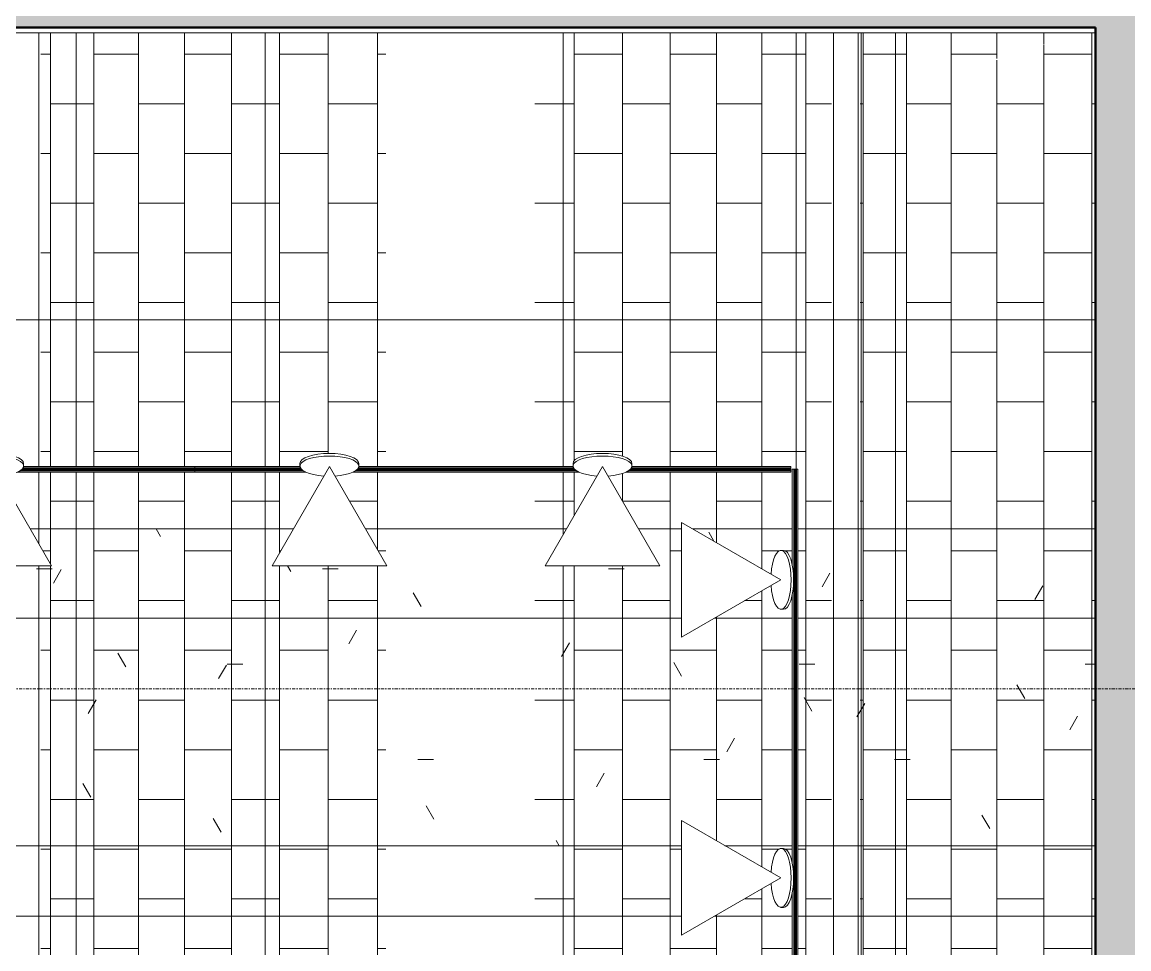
# Model space of a CAD drawing. Header units: inches. Extents: x -956 to 966, y -1111 to 895.
# Drawn here: x -216.2 to -127, y 253.6 to 328.2 of the extents above; entities that cross this region are included whole.
import ezdxf

# ---------------------------------------------------------------- set-up
doc = ezdxf.new("R2010")
doc.units = ezdxf.units.IN
doc.header["$MEASUREMENT"] = 0
doc.linetypes.add('Grid Line 1_4_', pattern=[0.4375, 0.25, -0.0625, 0.0625, -0.0625])
for name, color, linetype, lineweight in [('A-CLNG', 13, 'Continuous', 13), ('A-CLNG-PATT', 13, 'Continuous', 13), ('A-GENM', 13, 'Continuous', 13), ('A-WALL-PATT', 111, 'Continuous', 13), ('E-LITE-EQPM', 33, 'Continuous', 9), ('I-WALL', 2, 'Continuous', 13), ('S-GRID', 1, 'Continuous', 9)]:
    doc.layers.add(name, color=color, linetype=linetype, lineweight=lineweight)

# ---------------------------------------------------------------- blocks, each defined once
blk = doc.blocks.new('Lighting - Track Head - Spot - Lighting - Track Head - Spot-5499910-7TH FLOOR TELECOM OVERHEAD ROUTING PLAN')
at = {"layer": 'E-LITE-EQPM', "color": 9}
for p, q in [((-8, 4.619), (-8, -4.619)), ((0, 0), (-8, 4.619)), ((0.024, 2.375), (0.231, 2.375)), ((-8, -4.619), (0, 0)), ((0.231, -2.375), (0.024, -2.375))]:
    blk.add_line(p, q, dxfattribs=at)
for centre, start_param, end_param in [((0.024, 0), 4.712389, 7.664978), ((0.231, 0), 4.712389, 6.283185), ((0.024, 0), 1.7598, 4.712389), ((0.231, 0), 3.141593, 4.712389)]:
    blk.add_ellipse(centre, major_axis=(0, 2.375), ratio=0.34202, start_param=start_param, end_param=end_param, dxfattribs=at)
blk = doc.blocks.new('Lighting - Track - Flexible_Cooper_Halo_LF4_ LF8 - Lighting - Track - Flexible_Cooper_Halo_LF4-V36-7TH FLOOR TELECOM OVERHEAD ROUTING PLAN')
at = {"layer": 'E-LITE-EQPM', "color": 9}
for p, q in [((-24, 0.226), (-24, 0.228)), ((24, 0.226), (-24, 0.226)), ((-24, 0.22), (-24, 0.224)), ((24, 0.219), (-24, 0.219)), ((-24, 0.219), (-24, -0.219)), ((-24, 0.078), (-24, 0.11)), ((24, 0.11), (-24, 0.11)), ((24, 0.078), (-24, 0.078)), ((-24, 0.03), (24, 0.03)), ((24, 0.228), (24, 0.226)), ((24, 0.224), (24, 0.22)), ((24, -0.219), (24, 0.219)), ((24, 0.11), (24, 0.078)), ((24, -0.03), (-24, -0.03)), ((-24, -0.109), (-24, -0.077)), ((24, -0.077), (-24, -0.077)), ((-24, -0.109), (24, -0.109)), ((-24, -0.219), (-10.074, -0.219)), ((-24, -0.224), (-24, -0.22)), ((-24, -0.228), (-24, -0.226)), ((-10.111, -0.226), (-24, -0.226)), ((-7.738, -0.219), (13.926, -0.219)), ((13.889, -0.226), (-7.702, -0.226)), ((16.262, -0.219), (24, -0.219)), ((24, -0.226), (16.298, -0.226)), ((24, -0.077), (24, -0.109)), ((24, -0.22), (24, -0.224)), ((24, -0.226), (24, -0.228))]:
    blk.add_line(p, q, dxfattribs=at)
blk = doc.blocks.new('FP_1_54-7TH FLOOR TELECOM OVERHEAD ROUTING PLAN')
at = {"layer": 'A-CLNG-PATT', "color": 50}
for p, q in [((-213.891, 292.421), (-213.891, 327.318)), ((-210.4, 292.421), (-210.4, 327.318)), ((-206.792, 292.421), (-206.792, 327.318)), ((-203.082, 292.421), (-203.082, 327.318)), ((-199.286, 292.421), (-199.286, 327.318)), ((-195.42, 292.421), (-195.42, 327.318)), ((-191.501, 293.461), (-191.501, 327.318)), ((-187.545, 292.421), (-187.545, 327.318)), ((-171.689, 292.881), (-171.689, 327.318)), ((-167.801, 293.244), (-167.801, 327.318)), ((-163.977, 292.421), (-163.977, 327.318)), ((-160.233, 292.421), (-160.233, 327.318)), ((-156.585, 292.421), (-156.585, 327.318)), ((-153.048, 287.381), (-153.048, 327.318)), ((-214.667, 325.611), (-213.891, 325.611)), ((-210.4, 325.611), (-206.792, 325.611)), ((-203.082, 325.611), (-199.286, 325.611)), ((-195.42, 325.611), (-191.501, 325.611)), ((-187.545, 325.611), (-186.859, 325.611)), ((-171.689, 325.611), (-167.801, 325.611)), ((-163.977, 325.611), (-160.233, 325.611)), ((-156.585, 325.611), (-153.82, 325.611)), ((-153.82, 325.611), (-153.048, 325.611)), ((-213.891, 321.611), (-211.82, 321.611)), ((-211.82, 321.611), (-210.4, 321.611)), ((-206.792, 321.611), (-203.082, 321.611)), ((-199.286, 321.611), (-195.42, 321.611)), ((-191.501, 321.611), (-187.545, 321.611)), ((-174.859, 321.611), (-171.689, 321.611)), ((-167.801, 321.611), (-163.977, 321.611)), ((-160.233, 321.611), (-156.585, 321.611)), ((-153.048, 321.611), (-150.973, 321.611)), ((-214.667, 317.611), (-213.891, 317.611)), ((-210.4, 317.611), (-206.792, 317.611)), ((-203.082, 317.611), (-199.286, 317.611)), ((-195.42, 317.611), (-191.501, 317.611)), ((-187.545, 317.611), (-186.859, 317.611)), ((-171.689, 317.611), (-167.801, 317.611)), ((-163.977, 317.611), (-160.233, 317.611)), ((-156.585, 317.611), (-153.82, 317.611)), ((-153.82, 317.611), (-153.048, 317.611)), ((-213.891, 313.611), (-211.82, 313.611)), ((-211.82, 313.611), (-210.4, 313.611)), ((-206.792, 313.611), (-203.082, 313.611)), ((-199.286, 313.611), (-195.42, 313.611)), ((-191.501, 313.611), (-187.545, 313.611)), ((-174.859, 313.611), (-171.689, 313.611)), ((-167.801, 313.611), (-163.977, 313.611)), ((-160.233, 313.611), (-156.585, 313.611)), ((-153.048, 313.611), (-150.973, 313.611)), ((-214.667, 309.611), (-213.891, 309.611)), ((-210.4, 309.611), (-206.792, 309.611)), ((-203.082, 309.611), (-199.286, 309.611)), ((-195.42, 309.611), (-191.501, 309.611)), ((-187.545, 309.611), (-186.859, 309.611)), ((-171.689, 309.611), (-167.801, 309.611)), ((-163.977, 309.611), (-160.233, 309.611)), ((-156.585, 309.611), (-153.82, 309.611)), ((-153.82, 309.611), (-153.048, 309.611)), ((-213.891, 305.611), (-211.82, 305.611)), ((-211.82, 305.611), (-210.4, 305.611)), ((-206.792, 305.611), (-203.082, 305.611)), ((-199.286, 305.611), (-195.42, 305.611)), ((-191.501, 305.611), (-187.545, 305.611)), ((-174.859, 305.611), (-171.689, 305.611)), ((-167.801, 305.611), (-163.977, 305.611)), ((-160.233, 305.611), (-156.585, 305.611)), ((-153.048, 305.611), (-150.973, 305.611)), ((-214.667, 301.611), (-213.891, 301.611)), ((-210.4, 301.611), (-206.792, 301.611)), ((-203.082, 301.611), (-199.286, 301.611)), ((-195.42, 301.611), (-191.501, 301.611)), ((-187.545, 301.611), (-186.859, 301.611)), ((-171.689, 301.611), (-167.801, 301.611)), ((-163.977, 301.611), (-160.233, 301.611)), ((-156.585, 301.611), (-153.82, 301.611)), ((-153.82, 301.611), (-153.048, 301.611)), ((-213.891, 297.611), (-211.82, 297.611)), ((-211.82, 297.611), (-210.4, 297.611)), ((-206.792, 297.611), (-203.082, 297.611)), ((-199.286, 297.611), (-195.42, 297.611)), ((-191.501, 297.611), (-187.545, 297.611)), ((-174.859, 297.611), (-171.689, 297.611)), ((-167.801, 297.611), (-163.977, 297.611)), ((-160.233, 297.611), (-156.585, 297.611)), ((-153.048, 297.611), (-150.973, 297.611)), ((-214.667, 293.611), (-213.891, 293.611)), ((-210.4, 293.611), (-206.792, 293.611)), ((-203.082, 293.611), (-199.286, 293.611)), ((-195.42, 293.611), (-191.501, 293.611)), ((-187.545, 293.611), (-186.859, 293.611)), ((-171.689, 293.611), (-167.801, 293.611)), ((-163.977, 293.611), (-160.233, 293.611)), ((-156.585, 293.611), (-153.82, 293.611)), ((-153.82, 293.611), (-153.048, 293.611)), ((-213.891, 287.381), (-213.891, 291.965)), ((-210.4, 287.381), (-210.4, 291.965)), ((-206.792, 287.381), (-206.792, 291.965)), ((-203.082, 287.381), (-203.082, 291.965)), ((-199.286, 287.381), (-199.286, 291.965)), ((-195.42, 287.381), (-195.42, 291.965)), ((-187.545, 287.381), (-187.545, 291.965)), ((-171.689, 288.486), (-171.689, 291.965)), ((-167.801, 289.623), (-167.801, 291.854)), ((-163.977, 287.381), (-163.977, 291.965)), ((-160.233, 287.381), (-160.233, 291.965)), ((-156.585, 287.381), (-156.585, 291.965)), ((-213.891, 289.611), (-211.82, 289.611)), ((-211.82, 289.611), (-210.4, 289.611)), ((-206.792, 289.611), (-203.082, 289.611)), ((-199.286, 289.611), (-195.42, 289.611)), ((-189.794, 289.611), (-187.545, 289.611)), ((-174.859, 289.611), (-171.689, 289.611)), ((-167.794, 289.611), (-163.977, 289.611)), ((-160.233, 289.611), (-156.585, 289.611)), ((-153.048, 289.611), (-150.973, 289.611)), ((-213.891, 284.582), (-213.891, 287.381)), ((-210.4, 261.881), (-210.4, 287.381)), ((-206.792, 261.881), (-206.792, 287.381)), ((-203.082, 261.881), (-203.082, 287.381)), ((-199.286, 261.881), (-199.286, 287.381)), ((-195.42, 285.487), (-195.42, 287.381)), ((-187.545, 285.715), (-187.545, 287.381)), ((-163.977, 261.881), (-163.977, 287.381)), ((-160.233, 286.272), (-160.233, 287.381)), ((-156.585, 284.166), (-156.585, 287.381)), ((-153.048, 261.881), (-153.048, 287.381)), ((-214.485, 285.611), (-213.891, 285.611)), ((-210.4, 285.611), (-206.792, 285.611)), ((-203.082, 285.611), (-199.286, 285.611)), ((-195.42, 285.611), (-195.349, 285.611)), ((-187.485, 285.611), (-186.859, 285.611)), ((-163.977, 285.611), (-163.063, 285.611)), ((-156.585, 285.611), (-155.172, 285.611)), ((-154.699, 285.611), (-154.135, 285.611)), ((-153.679, 285.611), (-153.048, 285.611)), ((-213.891, 261.881), (-213.891, 284.421)), ((-195.42, 261.881), (-195.42, 284.421)), ((-191.501, 261.881), (-191.501, 284.421)), ((-187.545, 261.881), (-187.545, 284.421)), ((-171.689, 261.881), (-171.689, 284.421)), ((-167.801, 261.881), (-167.801, 284.421)), ((-156.585, 261.881), (-156.585, 282.408)), ((-213.891, 281.611), (-211.82, 281.611)), ((-211.82, 281.611), (-210.4, 281.611)), ((-206.792, 281.611), (-203.082, 281.611)), ((-199.286, 281.611), (-195.42, 281.611)), ((-191.501, 281.611), (-187.545, 281.611)), ((-174.859, 281.611), (-171.689, 281.611)), ((-167.801, 281.611), (-163.977, 281.611)), ((-157.966, 281.611), (-156.585, 281.611)), ((-153.048, 281.611), (-150.973, 281.611)), ((-160.233, 262.272), (-160.233, 280.302)), ((-214.667, 277.611), (-213.891, 277.611)), ((-210.4, 277.611), (-206.792, 277.611)), ((-203.082, 277.611), (-199.286, 277.611)), ((-195.42, 277.611), (-191.501, 277.611)), ((-187.545, 277.611), (-186.859, 277.611)), ((-171.689, 277.611), (-167.801, 277.611)), ((-163.977, 277.611), (-160.233, 277.611)), ((-156.585, 277.611), (-154.135, 277.611)), ((-153.679, 277.611), (-153.048, 277.611)), ((-213.891, 273.611), (-211.82, 273.611)), ((-211.82, 273.611), (-210.4, 273.611)), ((-206.792, 273.611), (-203.082, 273.611)), ((-199.286, 273.611), (-195.42, 273.611)), ((-191.501, 273.611), (-187.545, 273.611)), ((-174.859, 273.611), (-171.689, 273.611)), ((-167.801, 273.611), (-163.977, 273.611)), ((-160.233, 273.611), (-156.585, 273.611)), ((-153.048, 273.611), (-150.973, 273.611)), ((-214.667, 269.611), (-213.891, 269.611)), ((-210.4, 269.611), (-206.792, 269.611)), ((-203.082, 269.611), (-199.286, 269.611)), ((-195.42, 269.611), (-191.501, 269.611)), ((-187.545, 269.611), (-186.859, 269.611)), ((-171.689, 269.611), (-167.801, 269.611)), ((-163.977, 269.611), (-160.233, 269.611)), ((-156.585, 269.611), (-154.135, 269.611)), ((-153.679, 269.611), (-153.048, 269.611)), ((-213.891, 265.611), (-211.82, 265.611)), ((-211.82, 265.611), (-210.4, 265.611)), ((-206.792, 265.611), (-203.082, 265.611)), ((-199.286, 265.611), (-195.42, 265.611)), ((-191.501, 265.611), (-187.545, 265.611)), ((-174.859, 265.611), (-171.689, 265.611)), ((-167.801, 265.611), (-163.977, 265.611)), ((-160.233, 265.611), (-156.585, 265.611)), ((-153.048, 265.611), (-150.973, 265.611)), ((-214.667, 261.611), (-213.891, 261.611)), ((-213.891, 196.421), (-213.891, 261.881)), ((-210.4, 196.421), (-210.4, 261.881)), ((-210.4, 261.611), (-206.792, 261.611)), ((-206.792, 204.702), (-206.792, 261.881)), ((-203.082, 204.702), (-203.082, 261.881)), ((-203.082, 261.611), (-199.286, 261.611)), ((-199.286, 204.702), (-199.286, 261.881)), ((-195.42, 196.421), (-195.42, 261.881)), ((-195.42, 261.611), (-191.501, 261.611)), ((-191.501, 196.421), (-191.501, 261.881)), ((-187.545, 196.421), (-187.545, 261.881)), ((-187.545, 261.611), (-186.859, 261.611)), ((-171.689, 196.421), (-171.689, 261.881)), ((-171.689, 261.611), (-167.801, 261.611)), ((-167.801, 196.421), (-167.801, 261.881)), ((-163.977, 160.693), (-163.977, 261.881)), ((-163.977, 261.611), (-163.063, 261.611)), ((-156.585, 260.166), (-156.585, 261.881)), ((-156.585, 261.611), (-155.172, 261.611)), ((-154.699, 261.611), (-154.135, 261.611)), ((-153.679, 261.611), (-153.048, 261.611)), ((-153.048, 160.693), (-153.048, 261.881)), ((-156.585, 233.166), (-156.585, 258.408)), ((-213.891, 257.611), (-211.82, 257.611)), ((-211.82, 257.611), (-210.4, 257.611)), ((-206.792, 257.611), (-203.082, 257.611)), ((-199.286, 257.611), (-195.42, 257.611)), ((-191.501, 257.611), (-187.545, 257.611)), ((-174.859, 257.611), (-171.689, 257.611)), ((-167.801, 257.611), (-163.977, 257.611)), ((-157.966, 257.611), (-156.585, 257.611)), ((-153.048, 257.611), (-150.973, 257.611)), ((-160.233, 235.272), (-160.233, 256.302)), ((-214.667, 253.611), (-213.891, 253.611)), ((-210.4, 253.611), (-206.792, 253.611)), ((-203.082, 253.611), (-199.286, 253.611)), ((-195.42, 253.611), (-191.501, 253.611)), ((-187.545, 253.611), (-186.859, 253.611)), ((-171.689, 253.611), (-167.801, 253.611)), ((-163.977, 253.611), (-160.233, 253.611)), ((-156.585, 253.611), (-154.135, 253.611)), ((-153.679, 253.611), (-153.048, 253.611))]:
    blk.add_line(p, q, dxfattribs=at)
blk = doc.blocks.new('FP_1_55-7TH FLOOR TELECOM OVERHEAD ROUTING PLAN')
at = {"layer": 'A-CLNG-PATT', "color": 50}
for p, q in [((-148.407, 321.832), (-148.407, 327.318)), ((-144.935, 287.381), (-144.935, 327.318)), ((-141.343, 287.381), (-141.343, 327.318)), ((-137.648, 325.276), (-137.648, 327.318)), ((-133.864, 326.457), (-133.864, 327.318)), ((-130.007, 287.381), (-130.007, 327.318)), ((-133.864, 287.381), (-133.864, 326.382)), ((-148.407, 325.611), (-145.843, 325.611)), ((-145.82, 325.611), (-144.935, 325.611)), ((-141.343, 325.611), (-137.648, 325.611)), ((-133.864, 325.611), (-130.007, 325.611)), ((-137.648, 287.381), (-137.648, 325.131)), ((-148.667, 321.611), (-148.407, 321.611)), ((-148.407, 287.381), (-148.407, 321.791)), ((-144.935, 321.611), (-141.343, 321.611)), ((-137.648, 321.611), (-133.864, 321.611)), ((-130.007, 321.611), (-129.706, 321.611)), ((-148.407, 317.611), (-145.843, 317.611)), ((-145.82, 317.611), (-144.935, 317.611)), ((-141.343, 317.611), (-137.648, 317.611)), ((-133.864, 317.611), (-130.007, 317.611)), ((-148.667, 313.611), (-148.407, 313.611)), ((-144.935, 313.611), (-141.343, 313.611)), ((-137.648, 313.611), (-133.864, 313.611)), ((-130.007, 313.611), (-129.706, 313.611)), ((-148.407, 309.611), (-145.843, 309.611)), ((-145.82, 309.611), (-144.935, 309.611)), ((-141.343, 309.611), (-137.648, 309.611)), ((-133.864, 309.611), (-130.007, 309.611)), ((-148.667, 305.611), (-148.407, 305.611)), ((-144.935, 305.611), (-141.343, 305.611)), ((-137.648, 305.611), (-133.864, 305.611)), ((-130.007, 305.611), (-129.706, 305.611)), ((-148.407, 301.611), (-145.843, 301.611)), ((-145.82, 301.611), (-144.935, 301.611)), ((-141.343, 301.611), (-137.648, 301.611)), ((-133.864, 301.611), (-130.007, 301.611)), ((-148.667, 297.611), (-148.407, 297.611)), ((-144.935, 297.611), (-141.343, 297.611)), ((-137.648, 297.611), (-133.864, 297.611)), ((-130.007, 297.611), (-129.706, 297.611)), ((-148.407, 293.611), (-145.843, 293.611)), ((-145.82, 293.611), (-144.935, 293.611)), ((-141.343, 293.611), (-137.648, 293.611)), ((-133.864, 293.611), (-130.007, 293.611)), ((-148.667, 289.611), (-148.407, 289.611)), ((-144.935, 289.611), (-141.343, 289.611)), ((-137.648, 289.611), (-133.864, 289.611)), ((-130.007, 289.611), (-129.706, 289.611)), ((-148.407, 261.881), (-148.407, 287.381)), ((-144.935, 261.881), (-144.935, 287.381)), ((-141.343, 261.881), (-141.343, 287.381)), ((-137.648, 261.881), (-137.648, 287.381)), ((-133.864, 261.881), (-133.864, 287.381)), ((-130.007, 261.881), (-130.007, 287.381)), ((-148.407, 285.611), (-145.843, 285.611)), ((-145.82, 285.611), (-144.935, 285.611)), ((-141.343, 285.611), (-137.648, 285.611)), ((-133.864, 285.611), (-130.007, 285.611)), ((-148.667, 281.611), (-148.407, 281.611)), ((-144.935, 281.611), (-141.343, 281.611)), ((-137.648, 281.611), (-133.864, 281.611)), ((-130.007, 281.611), (-129.706, 281.611)), ((-148.407, 277.611), (-145.843, 277.611)), ((-145.82, 277.611), (-144.935, 277.611)), ((-141.343, 277.611), (-137.648, 277.611)), ((-133.864, 277.611), (-130.007, 277.611)), ((-148.667, 273.611), (-148.407, 273.611)), ((-144.935, 273.611), (-141.343, 273.611)), ((-137.648, 273.611), (-133.864, 273.611)), ((-130.007, 273.611), (-129.706, 273.611)), ((-148.407, 269.611), (-145.843, 269.611)), ((-145.82, 269.611), (-144.935, 269.611)), ((-141.343, 269.611), (-137.648, 269.611)), ((-133.864, 269.611), (-130.007, 269.611)), ((-148.667, 265.611), (-148.407, 265.611)), ((-144.935, 265.611), (-141.343, 265.611)), ((-137.648, 265.611), (-133.864, 265.611)), ((-130.007, 265.611), (-129.706, 265.611)), ((-148.407, 160.693), (-148.407, 261.881)), ((-148.407, 261.611), (-145.843, 261.611)), ((-145.82, 261.611), (-144.935, 261.611)), ((-144.935, 160.693), (-144.935, 261.881)), ((-141.343, 160.193), (-141.343, 261.881)), ((-141.343, 261.611), (-137.648, 261.611)), ((-137.648, 165.298), (-137.648, 261.881)), ((-133.864, 162.866), (-133.864, 261.881)), ((-133.864, 261.611), (-130.007, 261.611)), ((-130.007, 160.387), (-130.007, 261.881)), ((-148.667, 257.611), (-148.407, 257.611)), ((-144.935, 257.611), (-141.343, 257.611)), ((-137.648, 257.611), (-133.864, 257.611)), ((-130.007, 257.611), (-129.706, 257.611)), ((-148.407, 253.611), (-145.843, 253.611)), ((-145.82, 253.611), (-144.935, 253.611)), ((-141.343, 253.611), (-137.648, 253.611)), ((-133.864, 253.611), (-130.007, 253.611))]:
    blk.add_line(p, q, dxfattribs=at)
blk = doc.blocks.new('7th Floor Vault2 - 7th Floor Vault-3164437-7TH FLOOR TELECOM OVERHEAD ROUTING PLAN')
at = {"layer": 'A-CLNG', "color": 10, "lineweight": 9}
for p, q in [((-214.82, 327.318), (-214.82, 292.421)), ((-211.82, 327.318), (-211.82, 292.421)), ((-211.82, 327.318), (-211.82, 292.421)), ((-153.82, 327.318), (-153.82, 292.193)), ((-153.82, 327.318), (-153.82, 292.193)), ((-150.82, 327.318), (-150.82, 287.381)), ((-148.82, 327.318), (-148.82, 321.791)), ((-145.82, 327.318), (-145.82, 287.381)), ((-145.82, 327.318), (-145.82, 287.381)), ((-148.82, 321.787), (-148.82, 287.381)), ((-214.82, 291.965), (-214.82, 287.381)), ((-211.82, 291.965), (-211.82, 287.381)), ((-211.82, 291.965), (-211.82, 287.381)), ((-214.82, 287.381), (-214.82, 286.191)), ((-211.82, 287.381), (-211.82, 261.881)), ((-211.82, 287.381), (-211.82, 261.881)), ((-150.82, 287.381), (-150.82, 261.881)), ((-148.82, 287.381), (-148.82, 261.881)), ((-145.82, 287.381), (-145.82, 261.881)), ((-145.82, 287.381), (-145.82, 261.881)), ((-214.82, 284.421), (-214.82, 261.881)), ((-214.82, 261.881), (-214.82, 196.421)), ((-211.82, 261.881), (-211.82, 196.421)), ((-211.82, 261.881), (-211.82, 196.421)), ((-150.82, 261.881), (-150.82, 160.693)), ((-148.82, 261.881), (-148.82, 160.693)), ((-145.82, 261.881), (-145.82, 160.693)), ((-145.82, 261.881), (-145.82, 160.693))]:
    blk.add_line(p, q, dxfattribs=at)
at = {"layer": 'A-CLNG', "color": 9, "lineweight": 9}
for name in ['FP_1_54-7TH FLOOR TELECOM OVERHEAD ROUTING PLAN', 'FP_1_55-7TH FLOOR TELECOM OVERHEAD ROUTING PLAN']:
    blk.add_blockref(name, (0, 0), dxfattribs=at)
blk = doc.blocks.new('Lighting - Track - Flexible_Cooper_Halo_LF4_ LF8 - Lighting - Track - Flexible_Cooper_Halo_LF4-V108-7TH FLOOR TELECOM OVERHEAD ROUTING PLAN')
at = {"layer": 'E-LITE-EQPM', "color": 9}
for p, q in [((-24, 0.226), (-24, 0.228)), ((-11.196, 0.226), (-24, 0.226)), ((-24, 0.22), (-24, 0.224)), ((-11.193, 0.219), (-24, 0.219)), ((-24, 0.219), (-24, -0.219)), ((-24, 0.078), (-24, 0.11)), ((-11.151, 0.11), (-24, 0.11)), ((-11.139, 0.078), (-24, 0.078)), ((-24, 0.03), (-11.105, 0.03)), ((-6.55, 0.03), (10.895, 0.03)), ((10.861, 0.078), (-6.522, 0.078)), ((10.849, 0.11), (-6.51, 0.11)), ((10.807, 0.219), (-6.468, 0.219)), ((10.804, 0.226), (-6.465, 0.226)), ((15.45, 0.03), (24, 0.03)), ((24, 0.078), (15.478, 0.078)), ((24, 0.11), (15.49, 0.11)), ((24, 0.219), (15.532, 0.219)), ((24, 0.226), (15.535, 0.226)), ((24, 0.228), (24, 0.226)), ((24, 0.224), (24, 0.22)), ((24, -0.219), (24, 0.219)), ((24, 0.11), (24, 0.078)), ((-11.038, -0.03), (-24, -0.03)), ((-24, -0.109), (-24, -0.077)), ((-10.981, -0.077), (-24, -0.077)), ((-24, -0.109), (-10.943, -0.109)), ((-24, -0.219), (-10.743, -0.219)), ((-24, -0.224), (-24, -0.22)), ((-24, -0.228), (-24, -0.226)), ((-10.727, -0.226), (-24, -0.226)), ((11.273, -0.226), (-6.934, -0.226)), ((-6.918, -0.219), (11.257, -0.219)), ((-6.718, -0.109), (11.057, -0.109)), ((11.019, -0.077), (-6.68, -0.077)), ((10.962, -0.03), (-6.623, -0.03)), ((24, -0.226), (15.066, -0.226)), ((15.082, -0.219), (24, -0.219)), ((15.282, -0.109), (24, -0.109)), ((24, -0.077), (15.32, -0.077)), ((24, -0.03), (15.377, -0.03)), ((24, -0.077), (24, -0.109)), ((24, -0.22), (24, -0.224)), ((24, -0.226), (24, -0.228))]:
    blk.add_line(p, q, dxfattribs=at)
blk = doc.blocks.new('Lighting - Track - Flexible_Cooper_Halo_LF4_ LF8 - Lighting - Track - Flexible_Cooper_Halo_LF4-V109-7TH FLOOR TELECOM OVERHEAD ROUTING PLAN')
at = {"layer": 'E-LITE-EQPM', "color": 9}
for p, q in [((-24, 0.226), (-24, 0.228)), ((-10.196, 0.226), (-24, 0.226)), ((-24, 0.22), (-24, 0.224)), ((-10.193, 0.219), (-24, 0.219)), ((-24, 0.219), (-24, -0.219)), ((-24, 0.078), (-24, 0.11)), ((-10.151, 0.11), (-24, 0.11)), ((-10.139, 0.078), (-24, 0.078)), ((-24, 0.03), (-10.105, 0.03)), ((-5.55, 0.03), (13.895, 0.03)), ((13.861, 0.078), (-5.522, 0.078)), ((13.849, 0.11), (-5.51, 0.11)), ((13.807, 0.219), (-5.468, 0.219)), ((13.804, 0.226), (-5.465, 0.226)), ((18.45, 0.03), (24, 0.03)), ((24, 0.078), (18.478, 0.078)), ((24, 0.11), (18.49, 0.11)), ((24, 0.219), (18.532, 0.219)), ((24, 0.226), (18.535, 0.226)), ((24, 0.228), (24, 0.226)), ((24, 0.224), (24, 0.22)), ((24, -0.219), (24, 0.219)), ((24, 0.11), (24, 0.078)), ((-10.038, -0.03), (-24, -0.03)), ((-24, -0.109), (-24, -0.077)), ((-9.981, -0.077), (-24, -0.077)), ((-24, -0.109), (-9.943, -0.109)), ((-24, -0.219), (-9.743, -0.219)), ((-24, -0.224), (-24, -0.22)), ((-24, -0.228), (-24, -0.226)), ((-9.727, -0.226), (-24, -0.226)), ((14.273, -0.226), (-5.934, -0.226)), ((-5.918, -0.219), (14.257, -0.219)), ((-5.718, -0.109), (14.057, -0.109)), ((14.019, -0.077), (-5.68, -0.077)), ((13.962, -0.03), (-5.623, -0.03)), ((24, -0.226), (18.066, -0.226)), ((18.082, -0.219), (24, -0.219)), ((18.282, -0.109), (24, -0.109)), ((24, -0.077), (18.32, -0.077)), ((24, -0.03), (18.377, -0.03)), ((24, -0.077), (24, -0.109)), ((24, -0.22), (24, -0.224)), ((24, -0.226), (24, -0.228))]:
    blk.add_line(p, q, dxfattribs=at)
blk = doc.blocks.new('Single Panel Right Angle _14_-20__ _4267-6096_ - 3_ _931_-4952213-7TH FLOOR TELECOM OVERHEAD ROUTING PLAN')
at = {"layer": 'A-GENM', "color": 9, "lineweight": 9}
blk.add_line((184.645, 2.875), (0, 2.875), dxfattribs=at)

msp = doc.modelspace()

# ---------------------------------------------------------------- hatches: boundary and pattern name
at = {"layer": 'A-CLNG-PATT'}
h = msp.add_hatch(dxfattribs=at)
h.set_pattern_fill('FP1_20', color=253, style=0, pattern_type=2)
h.set_pattern_definition([(0, (235.4, 712.193), (0, -24), []), (270, (235.4, 712.193), (-24, -1e-15), [])])
h.paths.add_polyline_path([(-335.101, 160.193), (-315.706, 160.193), (-315.706, 160.693), (-141.706, 160.693), (-141.706, 160.193), (-129.706, 160.193), (-129.717, 327.318), (-314.351, 327.318), (-314.351, 317.193), (-335.101, 317.193), (-335.101, 316.376), (-311.101, 316.376), (-311.101, 311.501), (-325.805, 311.481), (-325.295, 311.11), (-325.08, 310.449), (-325.08, 309.574), (-323.33, 309.574), (-323.33, 310.449), (-323.205, 310.449), (-323.205, 309.574), (-265.132, 309.574), (-262.596, 309.324), (-260.158, 308.584), (-257.91, 307.383), (-255.94, 305.766), (-254.249, 303.657), (-253.064, 301.357), (-252.373, 299.012), (-252.132, 296.574), (-252.132, 266.574), (-252.382, 264.037), (-253.122, 261.599), (-254.323, 259.351), (-255.94, 257.381), (-258.049, 255.69), (-260.349, 254.505), (-262.694, 253.814), (-265.132, 253.574), (-301.132, 253.574), (-301.132, 255.574), (-265.132, 255.574), (-262.889, 255.815), (-260.732, 256.513), (-258.882, 257.541), (-257.354, 258.795), (-255.986, 260.462), (-254.964, 262.382), (-254.344, 264.428), (-254.132, 266.574), (-254.132, 296.574), (-254.373, 298.817), (-255.021, 300.879), (-256.117, 302.844), (-257.354, 304.352), (-259.021, 305.72), (-260.923, 306.736), (-262.986, 307.362), (-265.132, 307.574), (-323.205, 307.574), (-323.227, 306.38), (-323.396, 305.861), (-323.934, 305.498), (-324.514, 305.498), (-325.014, 305.861), (-325.205, 306.449), (-325.205, 307.574), (-327.205, 307.574), (-327.205, 306.449), (-327.396, 305.861), (-327.934, 305.498), (-328.514, 305.498), (-329.014, 305.861), (-329.205, 306.449), (-329.205, 307.574), (-331.205, 307.574), (-331.205, 306.449), (-331.396, 305.861), (-331.934, 305.498), (-332.514, 305.498), (-333.014, 305.861), (-333.205, 306.449), (-333.205, 307.574), (-335.101, 307.574), (-335.101, 263.251), (-313.601, 263.251), (-313.601, 263.751), (-289.601, 263.751), (-289.601, 263.251), (-287.101, 263.251), (-287.101, 258.376), (-335.101, 258.376), (-335.101, 163.369)], flags=0)
h.paths.add_polyline_path([(-154.001, 196.193), (-154.135, 196.193), (-154.135, 207.075), (-154.336, 206.432), (-154.525, 206.11), (-154.633, 205.988), (-154.832, 205.912), (-155.063, 205.921), (-155.25, 205.993), (-155.445, 206.23), (-155.614, 206.608), (-155.743, 207.099), (-155.852, 207.832), (-163.063, 203.668), (-163.063, 212.906), (-155.832, 208.731), (-155.824, 208.902), (-155.743, 209.474), (-155.614, 209.966), (-155.445, 210.344), (-155.25, 210.581), (-155.039, 210.662), (-154.763, 210.636), (-154.622, 210.581), (-154.426, 210.344), (-154.255, 209.956), (-154.135, 209.52), (-154.135, 231.075), (-154.336, 230.432), (-154.525, 230.11), (-154.633, 229.988), (-154.832, 229.912), (-155.063, 229.921), (-155.25, 229.993), (-155.445, 230.23), (-155.614, 230.608), (-155.743, 231.099), (-155.852, 231.832), (-163.063, 227.668), (-163.063, 236.906), (-155.832, 232.731), (-155.824, 232.902), (-155.743, 233.474), (-155.614, 233.966), (-155.445, 234.344), (-155.25, 234.581), (-155.039, 234.662), (-154.763, 234.636), (-154.622, 234.581), (-154.426, 234.344), (-154.255, 233.956), (-154.135, 233.52), (-154.135, 258.075), (-154.336, 257.432), (-154.525, 257.11), (-154.633, 256.988), (-154.832, 256.912), (-155.063, 256.921), (-155.25, 256.993), (-155.445, 257.23), (-155.614, 257.608), (-155.743, 258.099), (-155.852, 258.832), (-163.063, 254.668), (-163.063, 263.906), (-155.832, 259.731), (-155.824, 259.902), (-155.743, 260.474), (-155.614, 260.966), (-155.445, 261.344), (-155.25, 261.581), (-155.039, 261.662), (-154.763, 261.636), (-154.622, 261.581), (-154.426, 261.344), (-154.255, 260.956), (-154.135, 260.52), (-154.135, 282.075), (-154.336, 281.432), (-154.525, 281.11), (-154.633, 280.988), (-154.832, 280.912), (-155.063, 280.921), (-155.25, 280.993), (-155.445, 281.23), (-155.614, 281.608), (-155.755, 282.185), (-155.852, 282.832), (-163.063, 278.668), (-163.063, 287.906), (-155.832, 283.731), (-155.824, 283.902), (-155.743, 284.474), (-155.614, 284.966), (-155.445, 285.344), (-155.25, 285.581), (-155.039, 285.662), (-154.763, 285.636), (-154.622, 285.581), (-154.426, 285.344), (-154.227, 284.851), (-154.135, 284.52), (-154.125, 292.193), (-153.679, 292.193), (-153.688, 196.193), (-154.001, 196.193)], flags=0)
h.paths.add_polyline_path([(-154.001, 193.073), (-154.001, 193.073), (-154.001, 196.193)], flags=0)
h.paths.add_polyline_path([(-280.001, 196.193), (-280.135, 196.193), (-280.135, 201.779), (-280.18, 201.762), (-280.491, 201.801), (-280.598, 201.842), (-280.794, 202.08), (-280.993, 202.573), (-281.095, 202.974), (-281.173, 203.522), (-281.187, 204.439), (-281.156, 204.869), (-281.091, 205.324), (-280.884, 205.992), (-280.755, 206.241), (-280.587, 206.435), (-280.388, 206.512), (-280.135, 206.512), (-280.157, 213.265), (-280.18, 213.256), (-280.491, 213.296), (-280.598, 213.337), (-280.794, 213.574), (-280.993, 214.067), (-281.091, 214.443), (-281.187, 215.328), (-281.187, 215.933), (-281.173, 216.245), (-281.091, 216.818), (-280.884, 217.486), (-280.755, 217.735), (-280.587, 217.929), (-280.388, 218.006), (-280.135, 218.006), (-280.157, 225.265), (-280.18, 225.256), (-280.491, 225.296), (-280.598, 225.337), (-280.794, 225.574), (-280.993, 226.067), (-281.091, 226.443), (-281.187, 227.328), (-281.187, 227.933), (-281.173, 228.245), (-281.091, 228.818), (-280.884, 229.486), (-280.755, 229.735), (-280.587, 229.929), (-280.388, 230.006), (-280.135, 230.006), (-280.157, 237.265), (-280.18, 237.256), (-280.491, 237.296), (-280.598, 237.337), (-280.794, 237.574), (-280.993, 238.067), (-281.091, 238.443), (-281.187, 239.328), (-281.187, 239.933), (-281.173, 240.245), (-281.091, 240.818), (-280.884, 241.486), (-280.755, 241.735), (-280.587, 241.929), (-280.388, 242.006), (-280.135, 242.006), (-280.125, 244.193), (-279.679, 244.193), (-279.679, 241.473), (-279.606, 241.31), (-279.477, 240.818), (-279.368, 240.086), (-272.157, 244.25), (-272.157, 235.012), (-279.388, 239.187), (-279.396, 239.016), (-279.493, 238.381), (-279.679, 237.674), (-279.679, 229.473), (-279.606, 229.31), (-279.477, 228.818), (-279.368, 228.086), (-272.157, 232.25), (-272.157, 223.012), (-279.388, 227.187), (-279.396, 227.016), (-279.493, 226.381), (-279.679, 225.674), (-279.679, 217.473), (-279.606, 217.31), (-279.477, 216.818), (-279.368, 216.086), (-272.157, 220.25), (-272.157, 211.012), (-279.388, 215.187), (-279.396, 215.016), (-279.493, 214.381), (-279.679, 213.674), (-279.679, 205.979), (-279.606, 205.816), (-279.477, 205.324), (-279.368, 204.592), (-272.157, 208.755), (-272.157, 199.518), (-279.388, 203.693), (-279.396, 203.522), (-279.493, 202.887), (-279.679, 202.18), (-279.688, 196.193), (-280.001, 196.193)], flags=0)
h.paths.add_polyline_path([(-280.001, 193.073), (-280.001, 193.073), (-280.001, 196.193)], flags=0)
h.paths.add_polyline_path([(-251.31, 195.659), (-251.925, 195.686), (-252.497, 195.767), (-253.367, 195.965), (-262.247, 195.974), (-262.247, 196.421), (-253.666, 196.421), (-253.685, 196.471), (-253.676, 196.702), (-253.604, 196.889), (-253.367, 197.085), (-252.989, 197.253), (-252.497, 197.382), (-251.765, 197.491), (-255.929, 204.702), (-246.691, 204.702), (-250.866, 197.471), (-250.695, 197.463), (-249.793, 197.295), (-249.631, 197.253), (-249.253, 197.085), (-249.016, 196.889), (-248.935, 196.678), (-248.935, 196.421), (-231.666, 196.421), (-231.685, 196.471), (-231.676, 196.702), (-231.604, 196.889), (-231.367, 197.085), (-230.989, 197.253), (-230.497, 197.382), (-229.765, 197.491), (-233.929, 204.702), (-224.691, 204.702), (-228.866, 197.471), (-228.695, 197.463), (-228.122, 197.382), (-227.631, 197.253), (-227.253, 197.085), (-227.016, 196.889), (-226.935, 196.678), (-226.935, 196.421), (-204.666, 196.421), (-204.685, 196.471), (-204.676, 196.702), (-204.604, 196.889), (-204.367, 197.085), (-203.989, 197.253), (-203.497, 197.382), (-202.765, 197.491), (-206.929, 204.702), (-197.691, 204.702), (-201.866, 197.471), (-201.695, 197.463), (-201.122, 197.382), (-200.631, 197.253), (-200.253, 197.085), (-200.016, 196.889), (-199.935, 196.678), (-199.935, 196.421), (-180.666, 196.421), (-180.685, 196.471), (-180.676, 196.702), (-180.604, 196.889), (-180.367, 197.085), (-179.989, 197.253), (-179.497, 197.382), (-178.765, 197.491), (-182.929, 204.702), (-173.691, 204.702), (-177.866, 197.471), (-177.695, 197.463), (-177.122, 197.382), (-176.631, 197.253), (-176.253, 197.085), (-176.016, 196.889), (-175.935, 196.678), (-175.935, 196.421), (-166.247, 196.411), (-166.247, 195.965), (-176.476, 195.965), (-176.641, 195.894), (-177.122, 195.767), (-177.695, 195.686), (-178.31, 195.659), (-178.925, 195.686), (-179.497, 195.767), (-180.367, 195.965), (-200.476, 195.965), (-200.641, 195.894), (-201.122, 195.767), (-201.695, 195.686), (-202.31, 195.659), (-202.925, 195.686), (-203.497, 195.767), (-204.367, 195.965), (-227.476, 195.965), (-227.641, 195.894), (-228.122, 195.767), (-228.695, 195.686), (-229.31, 195.659), (-229.925, 195.686), (-230.497, 195.767), (-231.367, 195.965), (-249.476, 195.965), (-249.793, 195.854), (-250.122, 195.767), (-250.695, 195.686)], flags=0)
h.paths.add_polyline_path([(-264.643, 196.288), (-264.643, 196.288), (-262.247, 196.288)], flags=0)
h.paths.add_polyline_path([(-304.757, 268.631), (-305.534, 268.733), (-306.257, 269.033), (-306.879, 269.509), (-307.355, 270.131), (-307.655, 270.854), (-307.757, 271.631), (-307.655, 272.407), (-307.355, 273.131), (-306.879, 273.752), (-306.257, 274.229), (-305.534, 274.528), (-304.757, 274.631), (-303.981, 274.528), (-303.257, 274.229), (-302.636, 273.752), (-302.159, 273.131), (-301.843, 272.284), (-301.757, 271.631), (-301.86, 270.854), (-302.159, 270.131), (-302.636, 269.509), (-303.257, 269.033), (-303.981, 268.733)], flags=0)
h.paths.add_polyline_path([(-247.036, 284.421), (-242.861, 291.653), (-243.466, 291.722), (-243.604, 291.741), (-244.474, 291.965), (-250.247, 291.975), (-250.247, 292.421), (-244.792, 292.445), (-244.766, 292.721), (-244.711, 292.863), (-244.474, 293.059), (-244.086, 293.23), (-243.604, 293.356), (-243.032, 293.437), (-242.115, 293.451), (-241.69, 293.421), (-241.229, 293.356), (-240.547, 293.142), (-240.24, 292.959), (-240.095, 292.79), (-240.042, 292.652), (-240.023, 292.421), (-220.792, 292.445), (-220.766, 292.721), (-220.711, 292.863), (-220.474, 293.059), (-220.086, 293.23), (-219.604, 293.356), (-219.032, 293.437), (-218.115, 293.451), (-217.69, 293.421), (-217.229, 293.356), (-216.561, 293.148), (-216.24, 292.959), (-216.118, 292.851), (-216.042, 292.652), (-216.023, 292.421), (-193.792, 292.445), (-193.766, 292.721), (-193.711, 292.863), (-193.474, 293.059), (-193.086, 293.23), (-192.604, 293.356), (-192.032, 293.437), (-191.417, 293.465), (-190.393, 293.379), (-190.229, 293.356), (-189.561, 293.148), (-189.24, 292.959), (-189.118, 292.851), (-189.042, 292.652), (-189.023, 292.421), (-171.792, 292.445), (-171.766, 292.721), (-171.711, 292.863), (-171.474, 293.059), (-171.086, 293.23), (-170.604, 293.356), (-170.032, 293.437), (-169.115, 293.451), (-168.69, 293.421), (-168.229, 293.356), (-167.561, 293.148), (-167.24, 292.959), (-167.118, 292.851), (-167.042, 292.652), (-167.023, 292.421), (-154.247, 292.413), (-154.257, 291.965), (-167.525, 291.965), (-167.738, 291.871), (-168.229, 291.741), (-168.962, 291.633), (-164.798, 284.421), (-174.036, 284.421), (-169.861, 291.653), (-170.032, 291.66), (-170.604, 291.741), (-171.474, 291.965), (-189.525, 291.965), (-189.738, 291.871), (-190.393, 291.718), (-190.962, 291.633), (-186.798, 284.421), (-196.036, 284.421), (-191.861, 291.653), (-192.032, 291.66), (-192.604, 291.741), (-193.474, 291.965), (-216.525, 291.965), (-216.738, 291.871), (-217.229, 291.741), (-217.962, 291.633), (-213.798, 284.421), (-223.036, 284.421), (-218.861, 291.653), (-219.032, 291.66), (-219.604, 291.741), (-220.474, 291.965), (-240.525, 291.965), (-240.738, 291.871), (-241.229, 291.741), (-241.962, 291.633), (-237.798, 284.421)], flags=0)
h.paths.add_polyline_path([(-323.934, 305.616), (-323.497, 305.934), (-323.33, 306.565), (-323.33, 307.574), (-325.08, 307.546), (-325.08, 306.449), (-324.913, 305.934), (-324.422, 305.616), (-324.043, 305.616)], flags=0)
h.paths.add_polyline_path([(-328.475, 305.616), (-327.896, 305.645), (-327.497, 305.934), (-327.33, 306.449), (-327.33, 307.574), (-329.08, 307.574), (-329.08, 306.449), (-328.913, 305.934), (-328.514, 305.645)], flags=0)
h.paths.add_polyline_path([(-332.475, 305.616), (-331.896, 305.645), (-331.497, 305.934), (-331.33, 306.449), (-331.33, 307.574), (-333.08, 307.574), (-333.08, 306.449), (-332.913, 305.934), (-332.514, 305.645)], flags=0)
h.paths.add_polyline_path([(-326.331, 309.574), (-325.205, 309.574), (-325.205, 310.449), (-325.396, 311.036), (-325.896, 311.4), (-326.543, 311.379), (-327.023, 311.008), (-327.205, 310.449), (-327.205, 309.574), (-327.014, 309.574)], flags=0)
h.paths.add_polyline_path([(-333.295, 309.574), (-333.205, 309.574), (-333.205, 310.449), (-333.396, 311.036), (-333.896, 311.4), (-334.552, 311.372), (-335.014, 311.036), (-335.101, 310.767), (-335.101, 309.574), (-333.396, 309.574)], flags=0)
h.paths.add_polyline_path([(-331.8, 309.574), (-331.33, 309.574), (-331.33, 310.449), (-331.115, 311.11), (-330.625, 311.501), (-333.833, 311.501), (-333.295, 311.11), (-333.08, 310.449), (-333.08, 309.574)], flags=0)
h.paths.add_polyline_path([(-328.795, 309.574), (-327.33, 309.574), (-327.33, 310.449), (-327.083, 311.133), (-326.606, 311.501), (-329.833, 311.501), (-329.295, 311.11), (-329.08, 310.449), (-329.08, 309.574), (-328.92, 309.574)], flags=0)
h.paths.add_polyline_path([(-331.014, 309.574), (-329.205, 309.574), (-329.205, 310.449), (-329.396, 311.036), (-329.896, 311.4), (-330.552, 311.372), (-331.014, 311.036), (-331.205, 310.449), (-331.205, 309.574)], flags=0)
h.paths.add_polyline_path([(-335.101, 311.12), (-334.576, 311.501), (-335.101, 311.501)], flags=0)
h = msp.add_hatch(dxfattribs=at)
h.set_pattern_fill('FP1_12', color=253, style=0, pattern_type=2)
h.set_pattern_definition([(0, (0, 0), (30.72, 7.68), [1.267, -21.773, 1.267, -21.773, -122.88]), (0, (0, 0), (30.72, 7.68), [-46.08, 1.267, -44.813, 1.267, -21.773, -53.76]), (0, (0, 0), (30.72, 7.68), [-115.2, 1.267, -14.093, 1.267, -37.133]), (120, (11.52, 3.84), (-22.01108, 22.7643), [1.267, -21.773, 1.267, -21.773, -122.88]), (120, (11.52, 3.84), (-22.01108, 22.7643), [-46.08, 1.267, -44.813, 1.267, -21.773, -53.76]), (120, (11.52, 3.84), (-22.01108, 22.7643), [-115.2, 1.267, -14.093, 1.267, -37.133]), (240, (15.36, 19.2), (-8.70892, -30.4443), [1.267, -21.773, 1.267, -21.773, -122.88]), (240, (15.36, 19.2), (-8.70892, -30.4443), [-46.08, 1.267, -44.813, 1.267, -21.773, -53.76]), (240, (15.36, 19.2), (-8.70892, -30.4443), [-115.2, 1.267, -14.093, 1.267, -37.133])])
h.paths.add_polyline_path([(315.043, 261.881), (315.043, 287.381), (116.898, 287.381), (116.898, 261.881), (224.203, 261.881), (224.203, 269.388), (228.203, 269.388), (228.203, 261.881), (299.657, 261.881)], flags=0)
h.paths.add_polyline_path([(93.044, 261.881), (93.044, 287.381), (-95.081, 287.381), (-95.081, 261.881), (-15.797, 261.881), (-15.797, 269.388), (-11.797, 269.388), (-11.797, 261.881), (91.757, 261.881)], flags=0)
h.paths.add_polyline_path([(-131.403, 261.881), (-129.706, 261.881), (-129.706, 287.381), (-153.679, 287.381), (-153.679, 261.881), (-145.843, 261.881)], flags=0)
h.paths.add_polyline_path([(-175.543, 261.881), (-163.063, 261.881), (-163.063, 263.906), (-159.555, 261.881), (-154.135, 261.881), (-154.135, 282.075), (-154.336, 281.432), (-154.525, 281.11), (-154.633, 280.988), (-154.832, 280.912), (-155.063, 280.921), (-155.25, 280.993), (-155.445, 281.23), (-155.614, 281.608), (-155.755, 282.185), (-155.852, 282.832), (-163.063, 278.668), (-163.063, 287.381), (-166.507, 287.381), (-164.798, 284.421), (-174.036, 284.421), (-172.327, 287.381), (-188.507, 287.381), (-186.798, 284.421), (-196.036, 284.421), (-194.327, 287.381), (-215.507, 287.381), (-213.798, 284.421), (-223.036, 284.421), (-221.327, 287.381), (-239.507, 287.381), (-237.798, 284.421), (-247.036, 284.421), (-245.327, 287.381), (-252.132, 287.381), (-252.132, 266.574), (-252.382, 264.037), (-253.036, 261.881), (-205.243, 261.881)], flags=0)
h.paths.add_polyline_path([(-255.228, 261.881), (-254.964, 262.382), (-254.344, 264.428), (-254.132, 266.574), (-254.132, 287.381), (-335.101, 287.381), (-335.101, 263.251), (-313.601, 263.251), (-313.601, 263.751), (-289.601, 263.751), (-289.601, 263.251), (-287.101, 263.251), (-287.101, 261.881), (-255.57, 261.881)], flags=0)
h.paths.add_polyline_path([(-155.832, 283.731), (-155.824, 283.902), (-155.743, 284.474), (-155.614, 284.966), (-155.445, 285.344), (-155.25, 285.581), (-155.039, 285.662), (-154.763, 285.636), (-154.622, 285.581), (-154.426, 285.344), (-154.255, 284.956), (-154.135, 284.52), (-154.135, 287.381), (-162.154, 287.381), (-155.852, 283.742)], flags=0)
at = {"layer": 'A-WALL-PATT'}
for points in [[(-124.331, 11.881), (-124.331, 536.381), (-129.706, 536.381), (-129.706, 11.881)], [(-130.993, 327.756), (-129.706, 327.756), (-129.706, 332.631), (-335.101, 332.631), (-335.101, 327.756), (-145.843, 327.756)]]:
    msp.add_hatch(color=253, dxfattribs=at).paths.add_polyline_path(points, flags=0)

# ---------------------------------------------------------------- linework, layer by layer
at = {"layer": 'A-CLNG', "color": 50}
for p, q in [((-129.706, 160.193), (-129.706, 327.318)), ((-129.706, 327.318), (-129.706, 287.381)), ((-129.706, 287.381), (-129.706, 327.318)), ((-194.327, 287.381), (-215.507, 287.381)), ((-215.507, 287.381), (-194.327, 287.381)), ((-172.327, 287.381), (-188.507, 287.381)), ((-188.507, 287.381), (-172.327, 287.381)), ((-163.063, 287.381), (-166.507, 287.381)), ((-166.507, 287.381), (-163.063, 287.381)), ((-154.135, 287.381), (-162.154, 287.381)), ((-162.154, 287.381), (-154.135, 287.381)), ((-129.706, 287.381), (-153.679, 287.381)), ((-153.679, 287.381), (-129.706, 287.381)), ((-129.706, 287.381), (-129.706, 261.881)), ((-129.706, 261.881), (-129.706, 287.381)), ((-253.036, 261.881), (-163.063, 261.881)), ((-163.063, 261.881), (-253.036, 261.881)), ((-159.555, 261.881), (-154.135, 261.881)), ((-154.135, 261.881), (-159.555, 261.881)), ((-153.679, 261.881), (-129.706, 261.881)), ((-129.706, 261.881), (-153.679, 261.881)), ((-129.706, 261.881), (-129.706, 160.193)), ((-129.706, 160.193), (-129.706, 261.881))]:
    msp.add_line(p, q, dxfattribs=at)
at = {"layer": 'I-WALL', "color": 133, "lineweight": 50}
for p, q in [((-129.706, 327.756), (-335.101, 327.756)), ((-129.706, 160.193), (-129.706, 327.756))]:
    msp.add_line(p, q, dxfattribs=at)
at = {"layer": 'S-GRID', "linetype": 'Grid Line 1_4_'}
msp.add_line((965.79, 274.506), (-931.823, 274.506), dxfattribs=at)

# ---------------------------------------------------------------- block references
at = {"layer": 'A-CLNG', "color": 10, "lineweight": 9}
msp.add_blockref('7th Floor Vault2 - 7th Floor Vault-3164437-7TH FLOOR TELECOM OVERHEAD ROUTING PLAN', (0, 0), dxfattribs=at)
at = {"layer": 'A-GENM', "lineweight": 9, "rotation": 180}
msp.add_blockref('Single Panel Right Angle _14_-20__ _4267-6096_ - 3_ _931_-4952213-7TH FLOOR TELECOM OVERHEAD ROUTING PLAN', (-129.706, 330.193), dxfattribs=at)
at = {"layer": 'E-LITE-EQPM', "color": 9, "rotation": 90.00000000000057}
for p in [(-218.417, 292.421), (-191.417, 292.421), (-169.417, 292.421)]:
    msp.add_blockref('Lighting - Track Head - Spot - Lighting - Track Head - Spot-5499910-7TH FLOOR TELECOM OVERHEAD ROUTING PLAN', p, dxfattribs=at)
at = {"layer": 'E-LITE-EQPM', "color": 9, "extrusion": (0, 0, -1)}
for name, p in [('Lighting - Track - Flexible_Cooper_Halo_LF4_ LF8 - Lighting - Track - Flexible_Cooper_Halo_LF4-V109-7TH FLOOR TELECOM OVERHEAD ROUTING PLAN', (226.247, 292.193)), ('Lighting - Track - Flexible_Cooper_Halo_LF4_ LF8 - Lighting - Track - Flexible_Cooper_Halo_LF4-V108-7TH FLOOR TELECOM OVERHEAD ROUTING PLAN', (178.247, 292.193))]:
    msp.add_blockref(name, p, dxfattribs=at)
at = {"layer": 'E-LITE-EQPM', "color": 9, "extrusion": (0, 0, -1), "rotation": 89.99999999999854}
msp.add_blockref('Lighting - Track - Flexible_Cooper_Halo_LF4_ LF8 - Lighting - Track - Flexible_Cooper_Halo_LF4-V36-7TH FLOOR TELECOM OVERHEAD ROUTING PLAN', (153.907, 268.193), dxfattribs=at)
at = {"layer": 'E-LITE-EQPM', "color": 9}
for p in [(-155.063, 283.287), (-155.063, 259.287)]:
    msp.add_blockref('Lighting - Track Head - Spot - Lighting - Track Head - Spot-5499910-7TH FLOOR TELECOM OVERHEAD ROUTING PLAN', p, dxfattribs=at)

doc.saveas('drawing.dxf')
